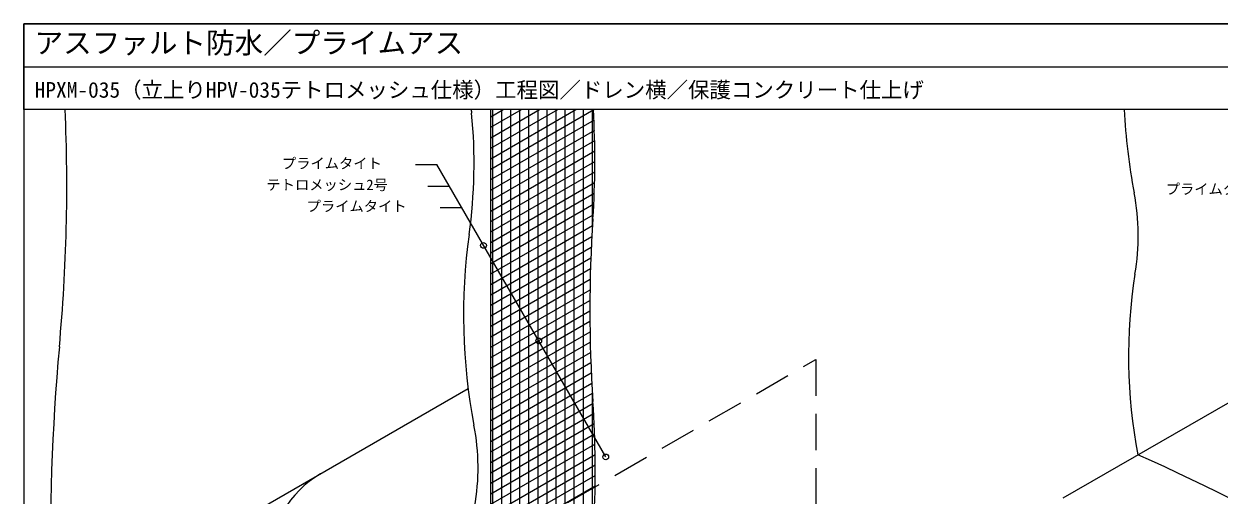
# Model space of a CAD drawing. Units: millimetres, scale not verified. Extents: x -690 to 690, y -477 to 478.
# Drawn here: x -690 to 147, y 148 to 478 of the extents above; entities that cross this region are included whole.
import ezdxf
from ezdxf.enums import TextEntityAlignment as Align

# ---------------------------------------------------------------- set-up
doc = ezdxf.new("R2010")
doc.units = ezdxf.units.MM
doc.header["$LTSCALE"] = 2
doc.linetypes.add('USER1', pattern=[19.05, 12.7, -6.35])
for name, color, linetype, lineweight in [('0-0_0', 7, 'Continuous', 18), ('0-1_HATCH', 9, 'Continuous', 18), ('0-3_BOUSUI', 1, 'Continuous', 18), ('0-4_MOJI', 7, 'Continuous', 18), ('0-6_WAKU', 7, 'Continuous', 18)]:
    doc.layers.add(name, color=color, linetype=linetype, lineweight=lineweight)
doc.layers.add('0-7_bousui2', color=7, linetype='USER1')
doc.styles.add('ＭＳ ゴシック', font='')
doc.styles.get('ＭＳ ゴシック').set_extended_font_data('MS Gothic')

msp = doc.modelspace()

# ---------------------------------------------------------------- linework, layer by layer
at = {"layer": '0-0_0'}
for p, q in [((-690.031, 447.519), (689.969, 447.519)), ((-363.295, 48.16), (-363.295, 417.519))]:
    msp.add_line(p, q, dxfattribs=at)
at = {"layer": '0-1_HATCH'}
for p, q in [((-363.295, 412.447), (-354.511, 417.519)), ((-363.295, 405.115), (-341.811, 417.519)), ((-363.295, 397.783), (-329.111, 417.519)), ((-363.295, 390.45), (-316.411, 417.519)), ((-363.295, 383.118), (-303.711, 417.519)), ((-363.295, 375.786), (-291.011, 417.519)), ((-363.295, 368.453), (-290.646, 410.397)), ((-361.928, 48.949), (-361.928, 417.519)), ((-355.578, 52.615), (-355.578, 417.519)), ((-349.228, 56.282), (-349.228, 417.519)), ((-342.878, 59.948), (-342.878, 417.519)), ((-336.528, 63.614), (-336.528, 417.519)), ((-330.178, 67.28), (-330.178, 417.519)), ((-323.828, 70.946), (-323.828, 417.519)), ((-317.478, 74.612), (-317.478, 417.519)), ((-311.128, 78.279), (-311.128, 417.519)), ((-304.778, 81.945), (-304.778, 417.519)), ((-298.428, 85.611), (-298.428, 417.519)), ((-292.078, 336.135), (-292.078, 417.519)), ((-363.295, 361.121), (-290.49, 403.155)), ((-363.295, 353.789), (-290.398, 395.876)), ((-363.295, 346.456), (-290.369, 388.56)), ((-363.295, 339.124), (-290.406, 381.206)), ((-363.295, 331.791), (-290.509, 373.814)), ((-363.295, 324.459), (-290.68, 366.384)), ((-363.295, 317.127), (-290.919, 358.913)), ((-363.295, 309.794), (-291.228, 351.403)), ((-363.295, 302.462), (-291.607, 343.851)), ((-363.295, 295.13), (-292.071, 336.251)), ((-363.295, 287.797), (-292.505, 328.668)), ((-363.295, 280.465), (-292.878, 321.12)), ((-363.295, 273.133), (-293.191, 313.607)), ((-363.295, 265.8), (-293.444, 306.129)), ((-363.295, 258.468), (-293.639, 298.684)), ((-363.295, 251.136), (-293.776, 291.273)), ((-363.295, 243.803), (-293.856, 283.894)), ((-363.295, 236.471), (-293.879, 276.548)), ((-363.295, 229.139), (-293.848, 269.234)), ((-363.295, 221.806), (-293.761, 261.952)), ((-363.295, 214.474), (-293.621, 254.701)), ((-363.295, 207.142), (-293.427, 247.48)), ((-363.295, 199.809), (-293.18, 240.29)), ((-363.295, 192.477), (-292.881, 233.13)), ((-363.295, 185.145), (-292.531, 226)), ((-363.295, 177.812), (-292.13, 218.9)), ((-292.078, 110.622), (-292.078, 218.049)), ((-363.295, 170.48), (-291.68, 211.827)), ((-363.295, 163.147), (-291.258, 204.738)), ((-363.295, 155.815), (-290.903, 197.611)), ((-363.295, 148.483), (-290.614, 190.445)), ((-363.295, 141.15), (-290.394, 183.24)), ((-363.295, 133.818), (-290.243, 175.995)), ((-363.295, 126.486), (-290.162, 168.709)), ((-363.295, 119.153), (-290.154, 161.382)), ((-363.295, 111.821), (-290.217, 154.013))]:
    msp.add_line(p, q, dxfattribs=at)
at = {"layer": '0-3_BOUSUI'}
for p, q in [((37.43, 145.519), (191.442, 234.437)), ((-379.087, 222.042), (-595.037, 97.364))]:
    msp.add_line(p, q, dxfattribs=at)
for centre, radius, start, end in [((-1890.512, 364.467), 1230.504, 354.72856, 2.471), ((-735.012, 379.79), 360.06, 352.06124, 5.59562), ((-287.937, 424.896), 89.292, 184.73906, 186.42868), ((-908.019, 381.761), 617.597, 356.21604, 3.3192), ((489.411, 436.251), 409.676, 182.62068, 190.83954), ((-69.784, 329.179), 159.677, 350.29513, 10.83954), ((674.545, 277.092), 968.425, 176.21604, 183.78396), ((27.347, 273.478), 409.676, 172.06124, 190.83954), ((448.693, 244.976), 365.601, 170.98528, 190.92194), ((800.956, 116.14), 1472.396, 174.72856, 188.18405), ((-1033.259, 164.14), 743.111, 350.7605, 3.78396), ((-531.847, 166.406), 159.677, 350.29513, 10.83954), ((-523.129, -1205.654), 1511.202, 53.63938, 66.07541), ((-446.88, 100.835), 71.073, 120, 180)]:
    msp.add_arc(centre, radius, start, end, dxfattribs=at)
at = {"layer": '0-4_MOJI'}
for p, q in [((-416.006, 378.982), (-401.006, 378.982)), ((-282.817, 174.271), (-401.006, 378.982)), ((-407.346, 363.982), (-392.346, 363.982)), ((-398.686, 348.982), (-383.686, 348.982))]:
    msp.add_line(p, q, dxfattribs=at)
for centre in [(-368.347, 322.414), (-329.706, 255.486), (-282.817, 174.271)]:
    msp.add_circle(centre, 2, dxfattribs=at)
at = {"layer": '0-6_WAKU'}
for points in [[(-690.031, -477.481), (689.969, -477.481), (689.969, 477.519), (-690.031, 477.519)], [(689.969, 417.519), (-690.031, 417.519), (-690.031, 477.519), (689.969, 477.519)]]:
    msp.add_lwpolyline(points, close=True, dxfattribs=at)
at = {"layer": '0-7_bousui2'}
msp.add_line((-507.3, 28.019), (-135.775, 242.519), dxfattribs=at)
msp.add_lwpolyline([(-135.775, 242.519), (-135.775, 42.519), (37.43, -57.481)], dxfattribs=at)

# ---------------------------------------------------------------- texts
at = {"layer": '0-4_MOJI', "style": 'ＭＳ ゴシック'}
for s, p in [('プライムタイト', (-509.471, 373.982)), ('テトロメッシュ2号', (-520.303, 358.982)), ('プライムタイト', (109.145, 356.021)), ('プライムタイト', (-492.15, 343.982))]:
    msp.add_text(s, height=7.331, dxfattribs=at).set_placement(p, align=Align.BOTTOM_LEFT)
at = {"layer": '0-6_WAKU', "style": 'ＭＳ ゴシック'}
for s, height, p in [('アスファルト防水／プライムアス', 14.66, (-682.531, 452.519)), ('HPXM-035（立上りHPV-035テトロメッシュ仕様）工程図／ドレン横／保護コンクリート仕上げ', 11, (-682.531, 422.519))]:
    msp.add_text(s, height=height, dxfattribs=at).set_placement(p, align=Align.BOTTOM_LEFT)

doc.saveas('drawing.dxf')
